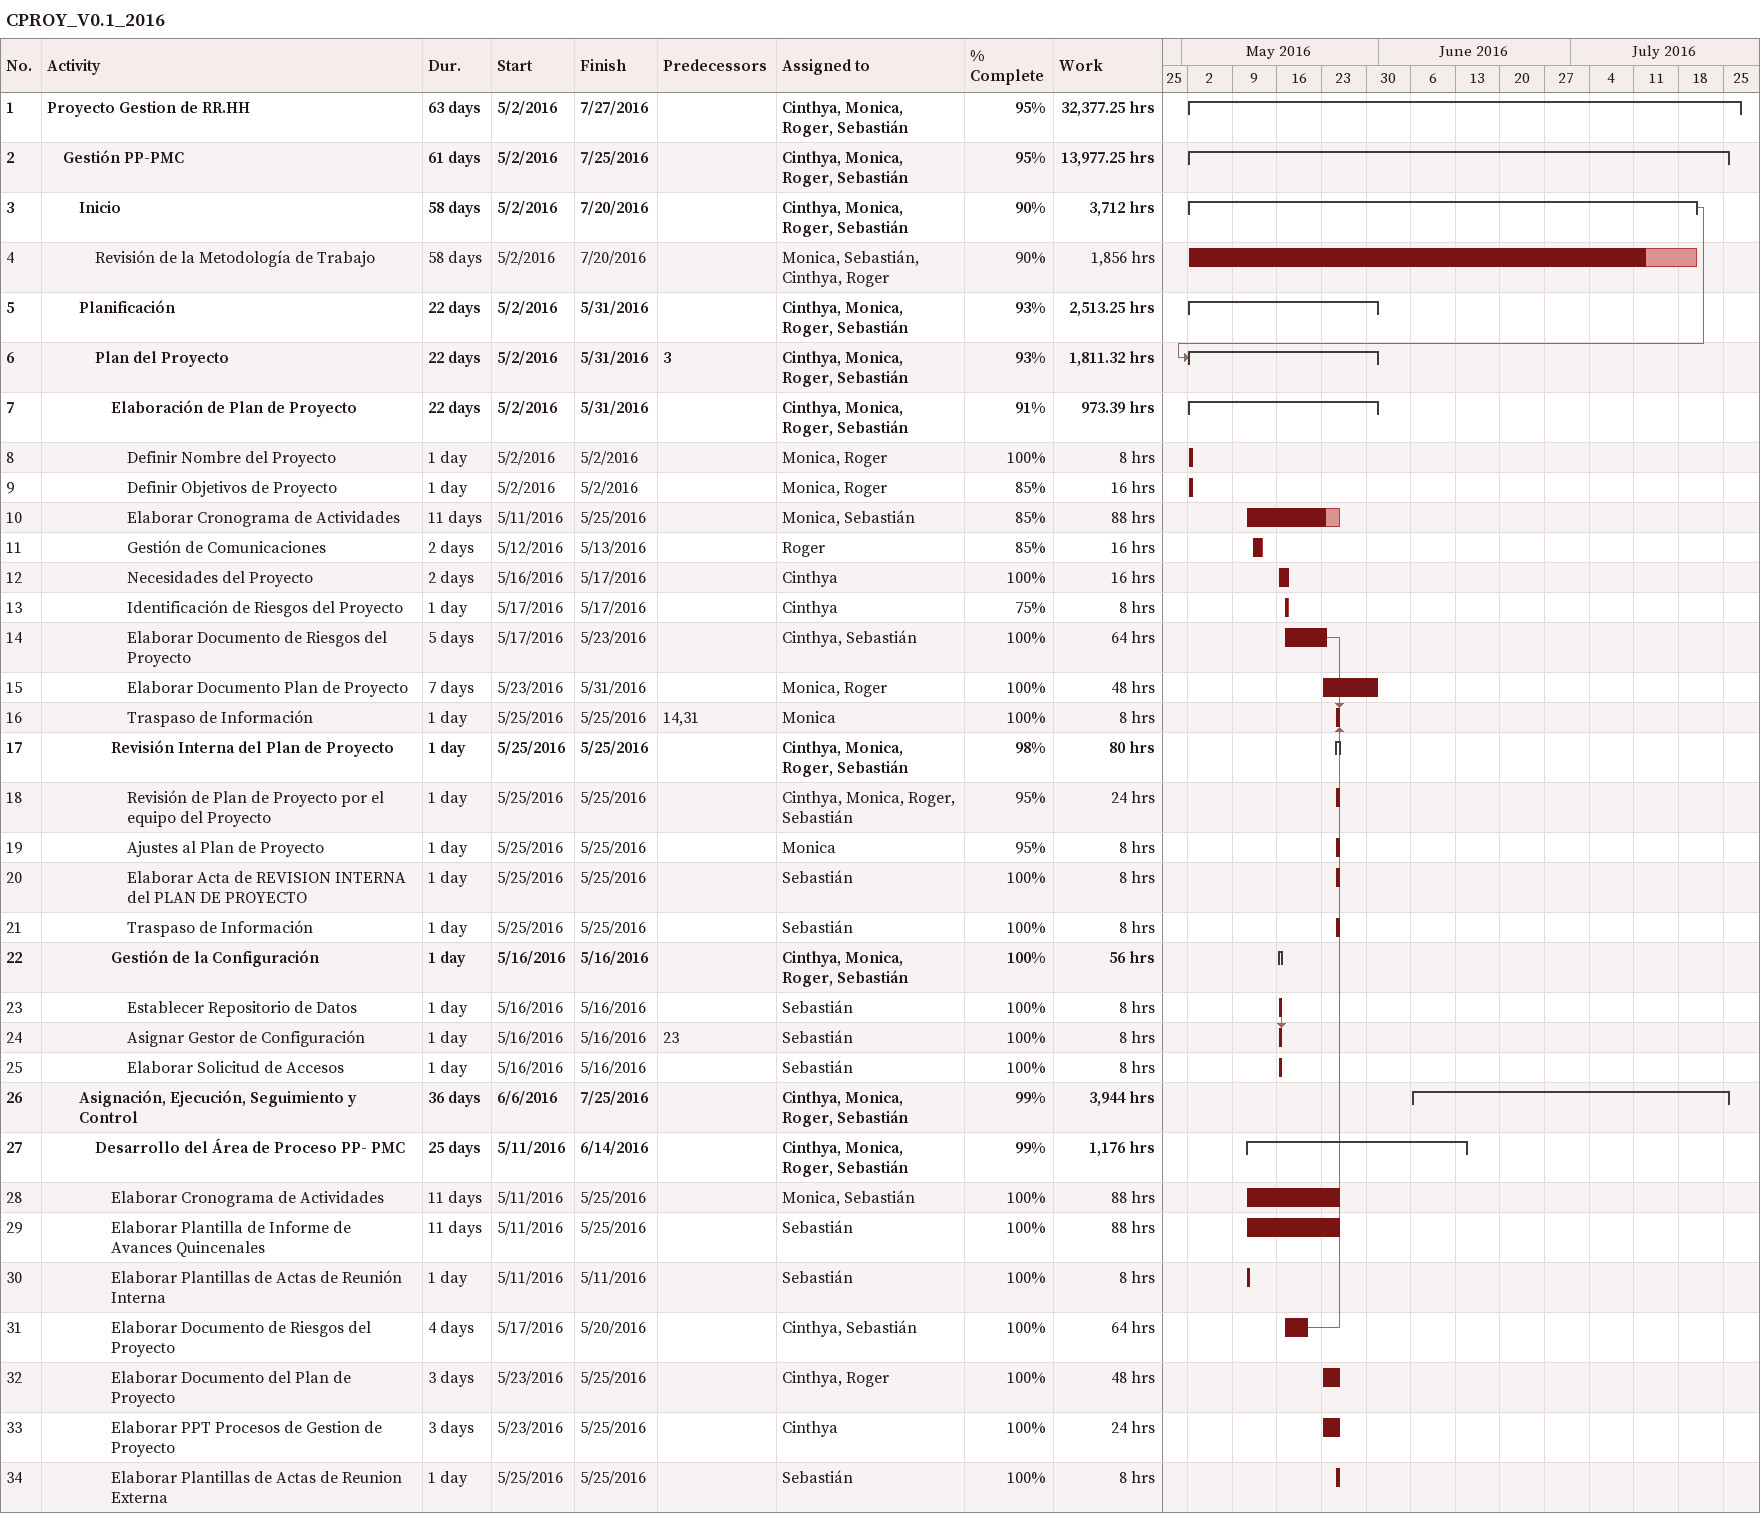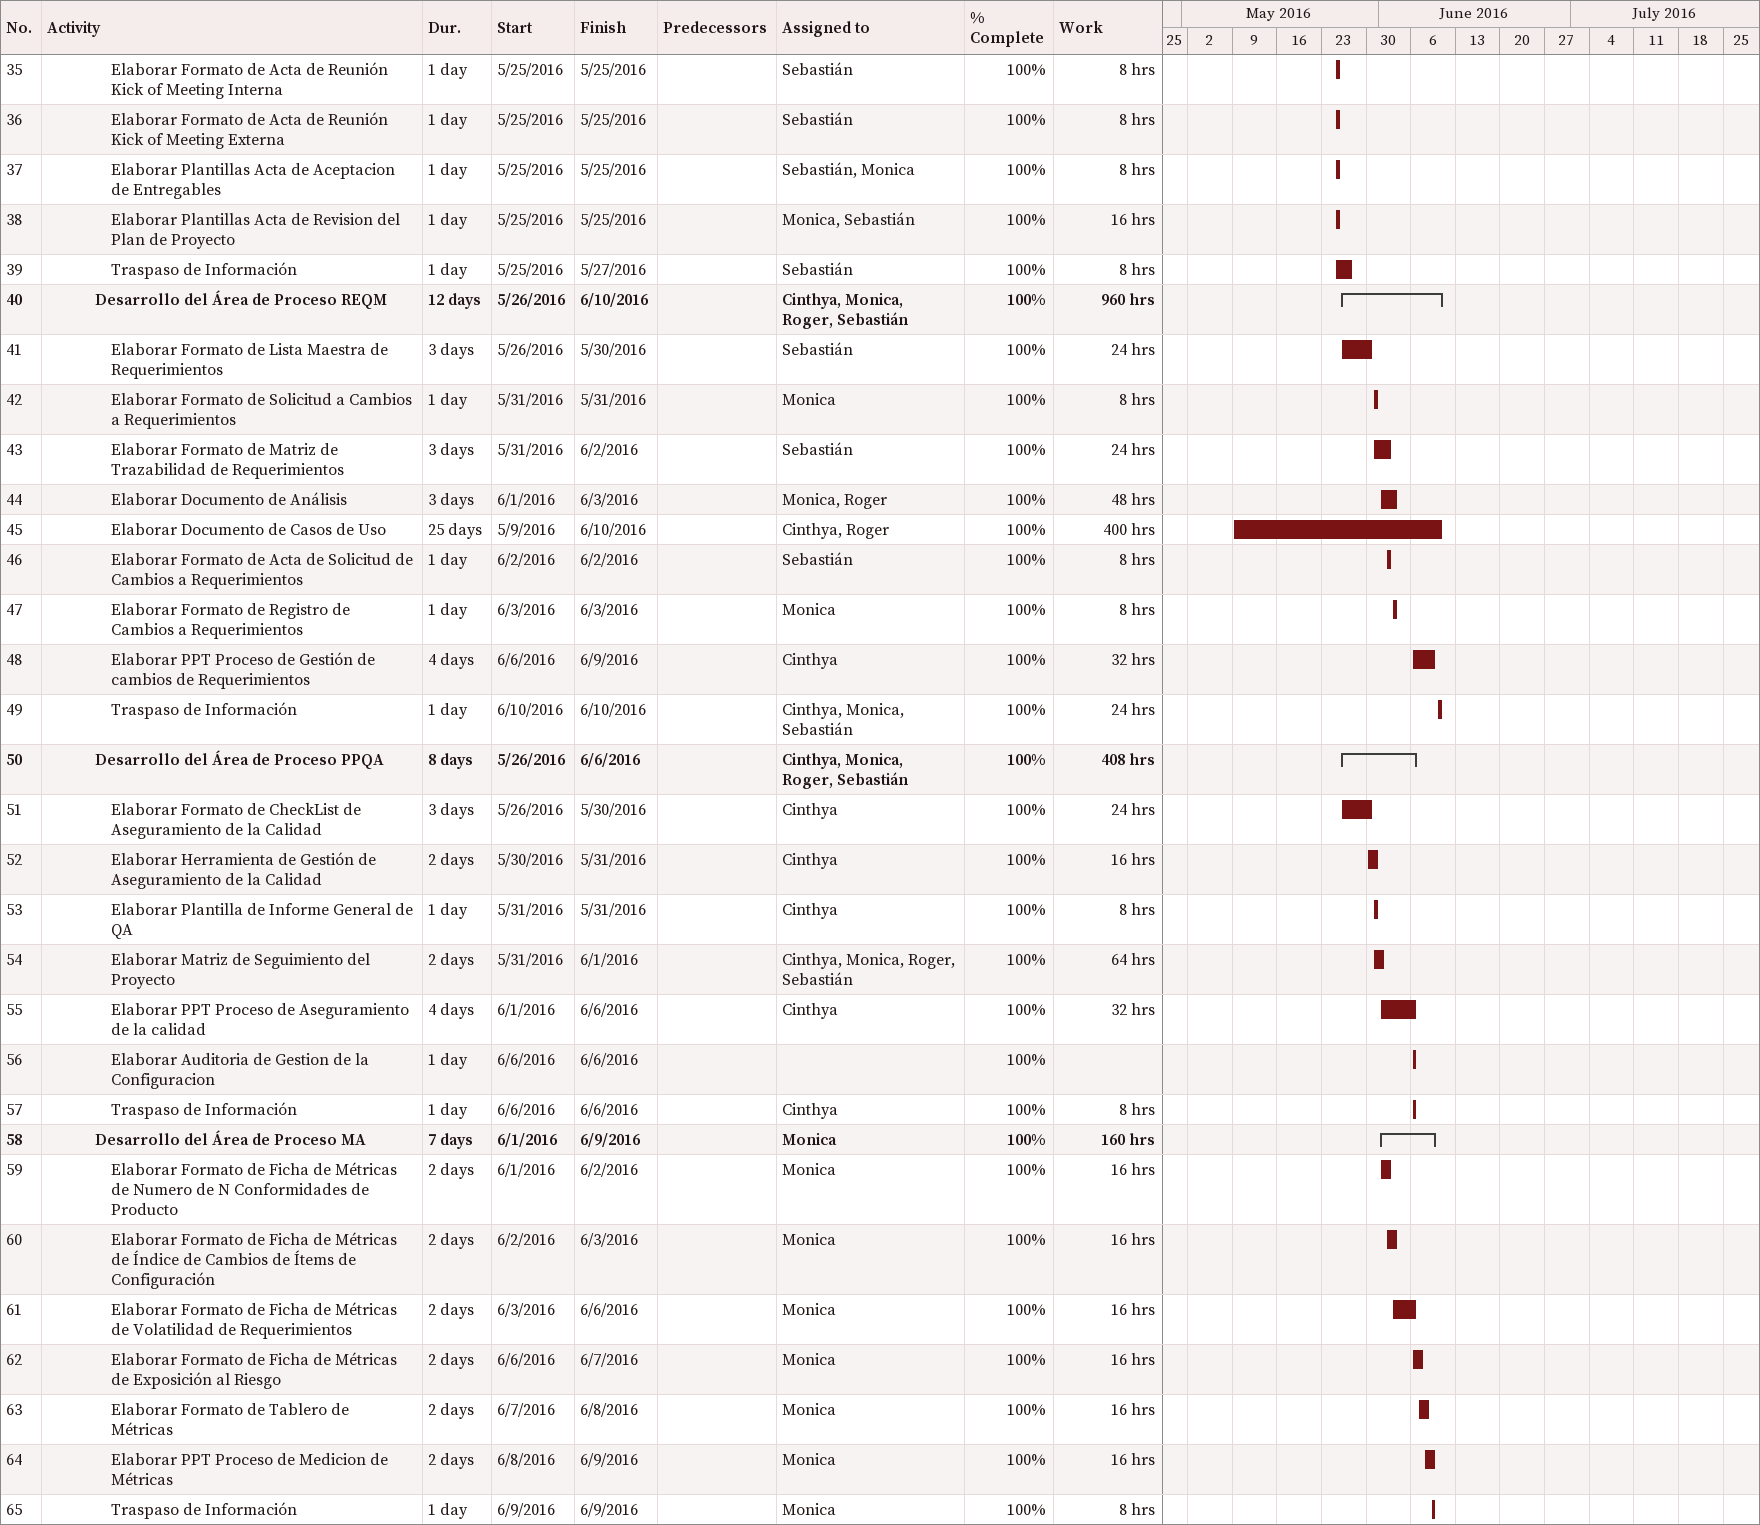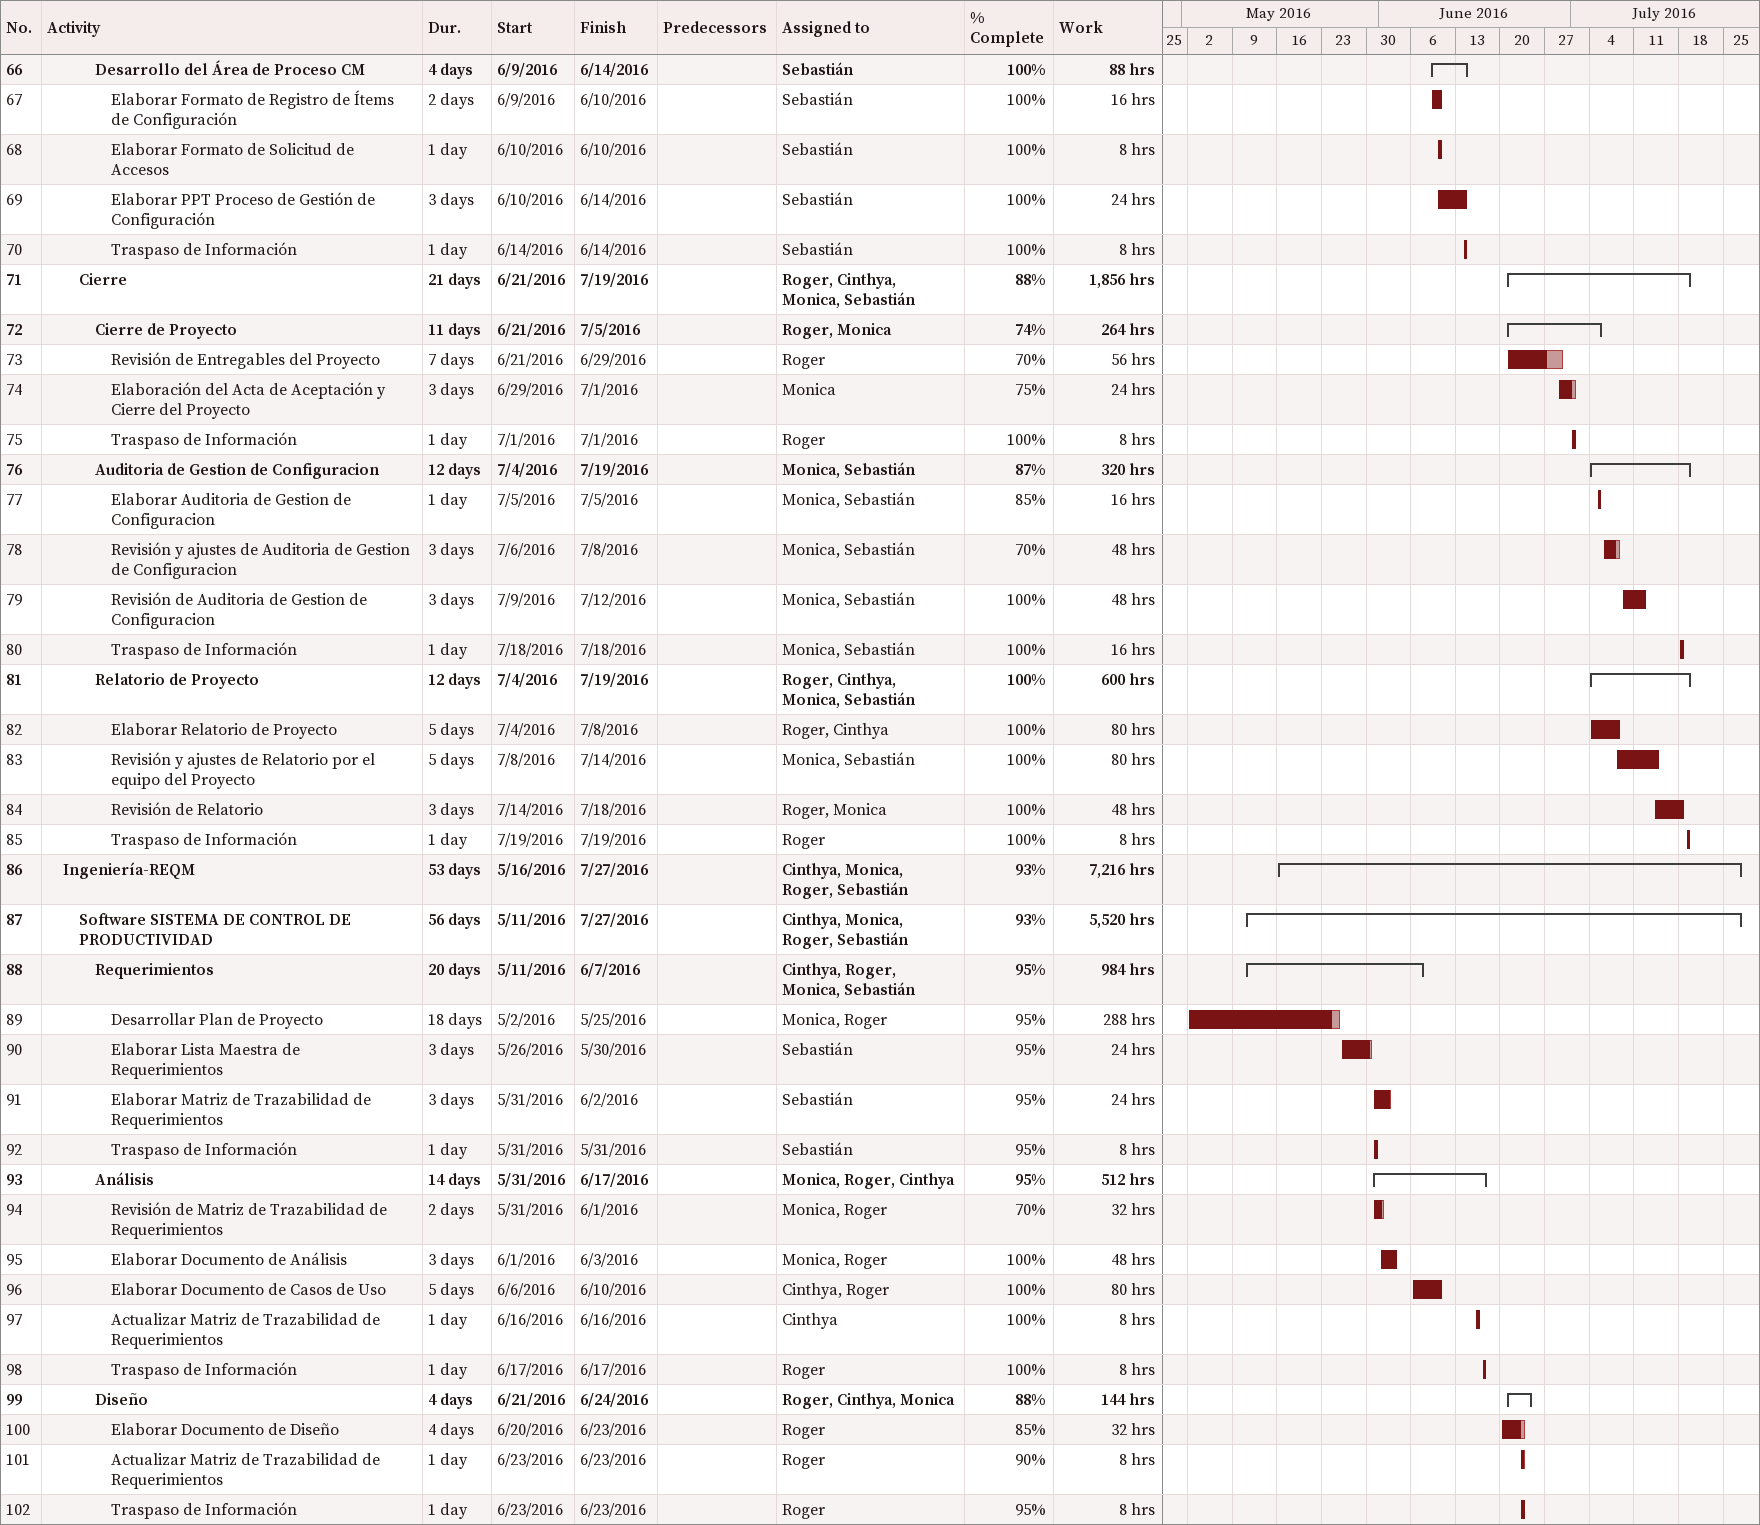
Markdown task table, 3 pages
CPROY_V0.1_2016

| ID | Level | Task | Duration | Start | Finish | Predecessors | Resources | % complete | Work (h) |
|---|---|---|---|---|---|---|---|---|---|
| 1 | 1 | **Proyecto Gestion de RR.HH** | 63d | 2016-05-02 | 2016-07-27 |  | Cinthya, Monica, Roger, Sebastián | 95 | 32377.25 |
| 2 | 2 | **Gestión PP-PMC** | 61d | 2016-05-02 | 2016-07-25 |  | Cinthya, Monica, Roger, Sebastián | 95 | 13977.25 |
| 3 | 3 | **Inicio** | 58d | 2016-05-02 | 2016-07-20 |  | Cinthya, Monica, Roger, Sebastián | 90 | 3712 |
| 4 | 4 | Revisión de la Metodología de Trabajo | 58d | 2016-05-02 | 2016-07-20 |  | Monica, Sebastián, Cinthya, Roger | 90 | 1856 |
| 5 | 3 | **Planificación** | 22d | 2016-05-02 | 2016-05-31 |  | Cinthya, Monica, Roger, Sebastián | 93 | 2513.25 |
| 6 | 4 | **Plan del Proyecto** | 22d | 2016-05-02 | 2016-05-31 | 3 | Cinthya, Monica, Roger, Sebastián | 93 | 1811.32 |
| 7 | 5 | **Elaboración de Plan de Proyecto** | 22d | 2016-05-02 | 2016-05-31 |  | Cinthya, Monica, Roger, Sebastián | 91 | 973.39 |
| 8 | 6 | Definir Nombre del Proyecto | 1d | 2016-05-02 | 2016-05-02 |  | Monica, Roger | 100 | 8 |
| 9 | 6 | Definir Objetivos de Proyecto | 1d | 2016-05-02 | 2016-05-02 |  | Monica, Roger | 85 | 16 |
| 10 | 6 | Elaborar Cronograma de Actividades | 11d | 2016-05-11 | 2016-05-25 |  | Monica, Sebastián | 85 | 88 |
| 11 | 6 | Gestión de Comunicaciones | 2d | 2016-05-12 | 2016-05-13 |  | Roger | 85 | 16 |
| 12 | 6 | Necesidades del Proyecto | 2d | 2016-05-16 | 2016-05-17 |  | Cinthya | 100 | 16 |
| 13 | 6 | Identificación de Riesgos del Proyecto | 1d | 2016-05-17 | 2016-05-17 |  | Cinthya | 75 | 8 |
| 14 | 6 | Elaborar Documento de Riesgos del Proyecto | 5d | 2016-05-17 | 2016-05-23 |  | Cinthya, Sebastián | 100 | 64 |
| 15 | 6 | Elaborar Documento Plan de Proyecto | 7d | 2016-05-23 | 2016-05-31 |  | Monica, Roger | 100 | 48 |
| 16 | 6 | Traspaso de Información | 1d | 2016-05-25 | 2016-05-25 | 14, 31 | Monica | 100 | 8 |
| 17 | 5 | **Revisión Interna del Plan de Proyecto** | 1d | 2016-05-25 | 2016-05-25 |  | Cinthya, Monica, Roger, Sebastián | 98 | 80 |
| 18 | 6 | Revisión de Plan de Proyecto por el equipo del Proyecto | 1d | 2016-05-25 | 2016-05-25 |  | Cinthya, Monica, Roger, Sebastián | 95 | 24 |
| 19 | 6 | Ajustes al Plan de Proyecto | 1d | 2016-05-25 | 2016-05-25 |  | Monica | 95 | 8 |
| 20 | 6 | Elaborar Acta de REVISION INTERNA del PLAN DE PROYECTO | 1d | 2016-05-25 | 2016-05-25 |  | Sebastián | 100 | 8 |
| 21 | 6 | Traspaso de Información | 1d | 2016-05-25 | 2016-05-25 |  | Sebastián | 100 | 8 |
| 22 | 5 | **Gestión de la Configuración** | 1d | 2016-05-16 | 2016-05-16 |  | Cinthya, Monica, Roger, Sebastián | 100 | 56 |
| 23 | 6 | Establecer Repositorio de Datos | 1d | 2016-05-16 | 2016-05-16 |  | Sebastián | 100 | 8 |
| 24 | 6 | Asignar Gestor de Configuración | 1d | 2016-05-16 | 2016-05-16 | 23 | Sebastián | 100 | 8 |
| 25 | 6 | Elaborar Solicitud de Accesos | 1d | 2016-05-16 | 2016-05-16 |  | Sebastián | 100 | 8 |
| 26 | 3 | **Asignación, Ejecución, Seguimiento y Control** | 36d | 2016-06-06 | 2016-07-25 |  | Cinthya, Monica, Roger, Sebastián | 99 | 3944 |
| 27 | 4 | **Desarrollo del Área de Proceso PP- PMC** | 25d | 2016-05-11 | 2016-06-14 |  | Cinthya, Monica, Roger, Sebastián | 99 | 1176 |
| 28 | 5 | Elaborar Cronograma de Actividades | 11d | 2016-05-11 | 2016-05-25 |  | Monica, Sebastián | 100 | 88 |
| 29 | 5 | Elaborar Plantilla de Informe de Avances Quincenales | 11d | 2016-05-11 | 2016-05-25 |  | Sebastián | 100 | 88 |
| 30 | 5 | Elaborar Plantillas de Actas de Reunión Interna | 1d | 2016-05-11 | 2016-05-11 |  | Sebastián | 100 | 8 |
| 31 | 5 | Elaborar Documento de Riesgos del Proyecto | 4d | 2016-05-17 | 2016-05-20 |  | Cinthya, Sebastián | 100 | 64 |
| 32 | 5 | Elaborar Documento del Plan de Proyecto | 3d | 2016-05-23 | 2016-05-25 |  | Cinthya, Roger | 100 | 48 |
| 33 | 5 | Elaborar PPT Procesos de Gestion de Proyecto | 3d | 2016-05-23 | 2016-05-25 |  | Cinthya | 100 | 24 |
| 34 | 5 | Elaborar Plantillas de Actas de Reunion Externa | 1d | 2016-05-25 | 2016-05-25 |  | Sebastián | 100 | 8 |
| 35 | 5 | Elaborar Formato de Acta de Reunión Kick of Meeting Interna | 1d | 2016-05-25 | 2016-05-25 |  | Sebastián | 100 | 8 |
| 36 | 5 | Elaborar Formato de Acta de Reunión Kick of Meeting Externa | 1d | 2016-05-25 | 2016-05-25 |  | Sebastián | 100 | 8 |
| 37 | 5 | Elaborar Plantillas Acta de Aceptacion de Entregables | 1d | 2016-05-25 | 2016-05-25 |  | Sebastián, Monica | 100 | 8 |
| 38 | 5 | Elaborar Plantillas Acta de Revision del Plan de Proyecto | 1d | 2016-05-25 | 2016-05-25 |  | Monica, Sebastián | 100 | 16 |
| 39 | 5 | Traspaso de Información | 1d | 2016-05-25 | 2016-05-27 |  | Sebastián | 100 | 8 |
| 40 | 4 | **Desarrollo del Área de Proceso REQM** | 12d | 2016-05-26 | 2016-06-10 |  | Cinthya, Monica, Roger, Sebastián | 100 | 960 |
| 41 | 5 | Elaborar Formato de Lista Maestra de Requerimientos | 3d | 2016-05-26 | 2016-05-30 |  | Sebastián | 100 | 24 |
| 42 | 5 | Elaborar Formato de Solicitud a Cambios a Requerimientos | 1d | 2016-05-31 | 2016-05-31 |  | Monica | 100 | 8 |
| 43 | 5 | Elaborar Formato de Matriz de Trazabilidad de Requerimientos | 3d | 2016-05-31 | 2016-06-02 |  | Sebastián | 100 | 24 |
| 44 | 5 | Elaborar Documento de Análisis | 3d | 2016-06-01 | 2016-06-03 |  | Monica, Roger | 100 | 48 |
| 45 | 5 | Elaborar Documento de Casos de Uso | 25d | 2016-05-09 | 2016-06-10 |  | Cinthya, Roger | 100 | 400 |
| 46 | 5 | Elaborar Formato de Acta de Solicitud de Cambios a Requerimientos | 1d | 2016-06-02 | 2016-06-02 |  | Sebastián | 100 | 8 |
| 47 | 5 | Elaborar Formato de Registro de Cambios a Requerimientos | 1d | 2016-06-03 | 2016-06-03 |  | Monica | 100 | 8 |
| 48 | 5 | Elaborar PPT Proceso de Gestión de cambios de Requerimientos | 4d | 2016-06-06 | 2016-06-09 |  | Cinthya | 100 | 32 |
| 49 | 5 | Traspaso de Información | 1d | 2016-06-10 | 2016-06-10 |  | Cinthya, Monica, Sebastián | 100 | 24 |
| 50 | 4 | **Desarrollo del Área de Proceso PPQA** | 8d | 2016-05-26 | 2016-06-06 |  | Cinthya, Monica, Roger, Sebastián | 100 | 408 |
| 51 | 5 | Elaborar Formato de CheckList de Aseguramiento de la Calidad | 3d | 2016-05-26 | 2016-05-30 |  | Cinthya | 100 | 24 |
| 52 | 5 | Elaborar Herramienta de Gestión de Aseguramiento de la Calidad | 2d | 2016-05-30 | 2016-05-31 |  | Cinthya | 100 | 16 |
| 53 | 5 | Elaborar Plantilla de Informe General de QA | 1d | 2016-05-31 | 2016-05-31 |  | Cinthya | 100 | 8 |
| 54 | 5 | Elaborar Matriz de Seguimiento del Proyecto | 2d | 2016-05-31 | 2016-06-01 |  | Cinthya, Monica, Roger, Sebastián | 100 | 64 |
| 55 | 5 | Elaborar PPT Proceso de Aseguramiento de la calidad | 4d | 2016-06-01 | 2016-06-06 |  | Cinthya | 100 | 32 |
| 56 | 5 | Elaborar Auditoria de Gestion de la Configuracion | 1d | 2016-06-06 | 2016-06-06 |  |  | 100 |  |
| 57 | 5 | Traspaso de Información | 1d | 2016-06-06 | 2016-06-06 |  | Cinthya | 100 | 8 |
| 58 | 4 | **Desarrollo del Área de Proceso MA** | 7d | 2016-06-01 | 2016-06-09 |  | Monica | 100 | 160 |
| 59 | 5 | Elaborar Formato de Ficha de Métricas de Numero de N Conformidades de Producto | 2d | 2016-06-01 | 2016-06-02 |  | Monica | 100 | 16 |
| 60 | 5 | Elaborar Formato de Ficha de Métricas de Índice de Cambios de Ítems de Configuración | 2d | 2016-06-02 | 2016-06-03 |  | Monica | 100 | 16 |
| 61 | 5 | Elaborar Formato de Ficha de Métricas de Volatilidad de Requerimientos | 2d | 2016-06-03 | 2016-06-06 |  | Monica | 100 | 16 |
| 62 | 5 | Elaborar Formato de Ficha de Métricas de Exposición al Riesgo | 2d | 2016-06-06 | 2016-06-07 |  | Monica | 100 | 16 |
| 63 | 5 | Elaborar Formato de Tablero de Métricas | 2d | 2016-06-07 | 2016-06-08 |  | Monica | 100 | 16 |
| 64 | 5 | Elaborar PPT Proceso de Medicion de Métricas | 2d | 2016-06-08 | 2016-06-09 |  | Monica | 100 | 16 |
| 65 | 5 | Traspaso de Información | 1d | 2016-06-09 | 2016-06-09 |  | Monica | 100 | 8 |
| 66 | 4 | **Desarrollo del Área de Proceso CM** | 4d | 2016-06-09 | 2016-06-14 |  | Sebastián | 100 | 88 |
| 67 | 5 | Elaborar Formato de Registro de Ítems de Configuración | 2d | 2016-06-09 | 2016-06-10 |  | Sebastián | 100 | 16 |
| 68 | 5 | Elaborar Formato de Solicitud de Accesos | 1d | 2016-06-10 | 2016-06-10 |  | Sebastián | 100 | 8 |
| 69 | 5 | Elaborar PPT Proceso de Gestión de Configuración | 3d | 2016-06-10 | 2016-06-14 |  | Sebastián | 100 | 24 |
| 70 | 5 | Traspaso de Información | 1d | 2016-06-14 | 2016-06-14 |  | Sebastián | 100 | 8 |
| 71 | 3 | **Cierre** | 21d | 2016-06-21 | 2016-07-19 |  | Roger, Cinthya, Monica, Sebastián | 88 | 1856 |
| 72 | 4 | **Cierre de Proyecto** | 11d | 2016-06-21 | 2016-07-05 |  | Roger, Monica | 74 | 264 |
| 73 | 5 | Revisión de Entregables del Proyecto | 7d | 2016-06-21 | 2016-06-29 |  | Roger | 70 | 56 |
| 74 | 5 | Elaboración del Acta de Aceptación y Cierre del Proyecto | 3d | 2016-06-29 | 2016-07-01 |  | Monica | 75 | 24 |
| 75 | 5 | Traspaso de Información | 1d | 2016-07-01 | 2016-07-01 |  | Roger | 100 | 8 |
| 76 | 4 | **Auditoria de Gestion de Configuracion** | 12d | 2016-07-04 | 2016-07-19 |  | Monica, Sebastián | 87 | 320 |
| 77 | 5 | Elaborar Auditoria de Gestion de Configuracion | 1d | 2016-07-05 | 2016-07-05 |  | Monica, Sebastián | 85 | 16 |
| 78 | 5 | Revisión y ajustes de Auditoria de Gestion de Configuracion | 3d | 2016-07-06 | 2016-07-08 |  | Monica, Sebastián | 70 | 48 |
| 79 | 5 | Revisión de Auditoria de Gestion de Configuracion | 3d | 2016-07-09 | 2016-07-12 |  | Monica, Sebastián | 100 | 48 |
| 80 | 5 | Traspaso de Información | 1d | 2016-07-18 | 2016-07-18 |  | Monica, Sebastián | 100 | 16 |
| 81 | 4 | **Relatorio de Proyecto** | 12d | 2016-07-04 | 2016-07-19 |  | Roger, Cinthya, Monica, Sebastián | 100 | 600 |
| 82 | 5 | Elaborar Relatorio de Proyecto | 5d | 2016-07-04 | 2016-07-08 |  | Roger, Cinthya | 100 | 80 |
| 83 | 5 | Revisión y ajustes de Relatorio por el equipo del Proyecto | 5d | 2016-07-08 | 2016-07-14 |  | Monica, Sebastián | 100 | 80 |
| 84 | 5 | Revisión de Relatorio | 3d | 2016-07-14 | 2016-07-18 |  | Roger, Monica | 100 | 48 |
| 85 | 5 | Traspaso de Información | 1d | 2016-07-19 | 2016-07-19 |  | Roger | 100 | 8 |
| 86 | 2 | **Ingeniería-REQM** | 53d | 2016-05-16 | 2016-07-27 |  | Cinthya, Monica, Roger, Sebastián | 93 | 7216 |
| 87 | 3 | **Software SISTEMA DE CONTROL DE PRODUCTIVIDAD** | 56d | 2016-05-11 | 2016-07-27 |  | Cinthya, Monica, Roger, Sebastián | 93 | 5520 |
| 88 | 4 | **Requerimientos** | 20d | 2016-05-11 | 2016-06-07 |  | Cinthya, Roger, Monica, Sebastián | 95 | 984 |
| 89 | 5 | Desarrollar Plan de Proyecto | 18d | 2016-05-02 | 2016-05-25 |  | Monica, Roger | 95 | 288 |
| 90 | 5 | Elaborar Lista Maestra de Requerimientos | 3d | 2016-05-26 | 2016-05-30 |  | Sebastián | 95 | 24 |
| 91 | 5 | Elaborar Matriz de Trazabilidad de Requerimientos | 3d | 2016-05-31 | 2016-06-02 |  | Sebastián | 95 | 24 |
| 92 | 5 | Traspaso de Información | 1d | 2016-05-31 | 2016-05-31 |  | Sebastián | 95 | 8 |
| 93 | 4 | **Análisis** | 14d | 2016-05-31 | 2016-06-17 |  | Monica, Roger, Cinthya | 95 | 512 |
| 94 | 5 | Revisión de Matriz de Trazabilidad de Requerimientos | 2d | 2016-05-31 | 2016-06-01 |  | Monica, Roger | 70 | 32 |
| 95 | 5 | Elaborar Documento de Análisis | 3d | 2016-06-01 | 2016-06-03 |  | Monica, Roger | 100 | 48 |
| 96 | 5 | Elaborar Documento de Casos de Uso | 5d | 2016-06-06 | 2016-06-10 |  | Cinthya, Roger | 100 | 80 |
| 97 | 5 | Actualizar Matriz de Trazabilidad de Requerimientos | 1d | 2016-06-16 | 2016-06-16 |  | Cinthya | 100 | 8 |
| 98 | 5 | Traspaso de Información | 1d | 2016-06-17 | 2016-06-17 |  | Roger | 100 | 8 |
| 99 | 4 | **Diseño** | 4d | 2016-06-21 | 2016-06-24 |  | Roger, Cinthya, Monica | 88 | 144 |
| 100 | 5 | Elaborar Documento de Diseño | 4d | 2016-06-20 | 2016-06-23 |  | Roger | 85 | 32 |
| 101 | 5 | Actualizar Matriz de Trazabilidad de Requerimientos | 1d | 2016-06-23 | 2016-06-23 |  | Roger | 90 | 8 |
| 102 | 5 | Traspaso de Información | 1d | 2016-06-23 | 2016-06-23 |  | Roger | 95 | 8 |
